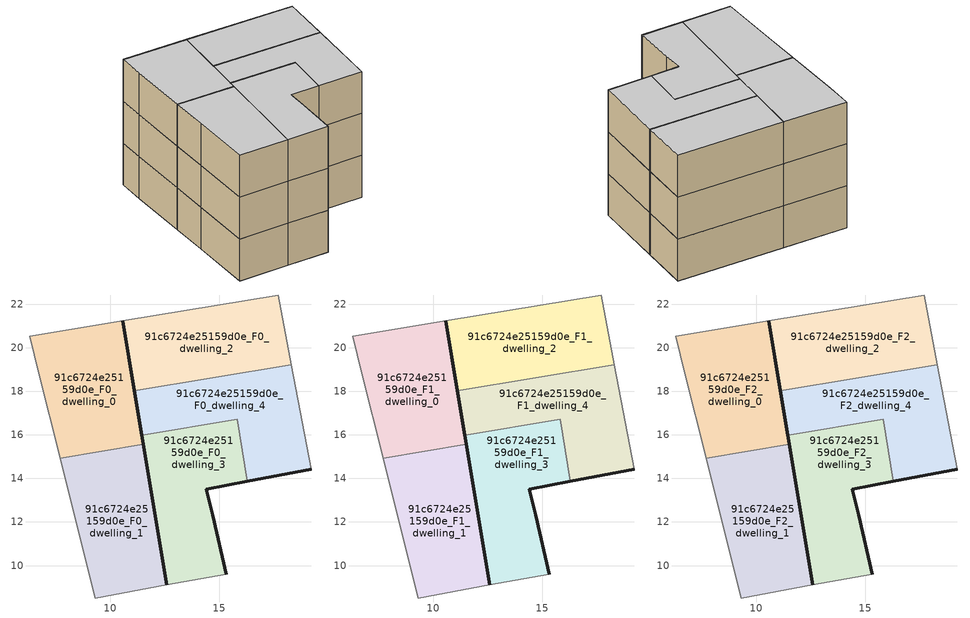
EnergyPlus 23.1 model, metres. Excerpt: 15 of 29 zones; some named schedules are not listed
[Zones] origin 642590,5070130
91c6724e25159d0e_F0_dwelling_0
 floor ground (EU_floor_Construction): 11.52,15.56 10.58,21.23 6.32,20.52 6.72,18.82 7.7,14.93 z0
 wall outside (EU_wall_Construction): 10.58,21.23 11.52,15.56 z0:3
 wall adiabatic (EU_wall_Construction): 7.7,14.93 6.72,18.82 6.32,20.52 10.58,21.23 z0:3
 wall to 91c6724e25159d0e_F0_dwelling_1 (EU_wall_Construction): 11.52,15.56 7.7,14.93 z0:3
91c6724e25159d0e_F0_dwelling_1
 floor ground (EU_floor_Construction): 12.59,9.11 11.52,15.56 7.7,14.93 8.31,12.51 9.31,8.51 z0
 wall outside (EU_wall_Construction): 11.52,15.56 12.59,9.11 z0:3
 wall adiabatic (EU_wall_Construction): 12.59,9.11 9.31,8.51 8.31,12.51 7.7,14.93 z0:3
91c6724e25159d0e_F0_dwelling_2
 floor ground (EU_floor_Construction): 18.32,19.22 17.72,22.42 10.58,21.23 11.11,18.03 z0
 wall outside (EU_wall_Construction): 11.11,18.03 10.58,21.23 z0:3
 wall adiabatic (EU_wall_Construction): 10.58,21.23 17.72,22.42 18.32,19.22 z0:3
 wall to 91c6724e25159d0e_F0_dwelling_4 (EU_wall_Construction): 18.32,19.22 11.11,18.03 z0:3
91c6724e25159d0e_F0_dwelling_3
 floor ground (EU_floor_Construction): 15.32,9.61 14.72,12.31 14.42,13.51 16.3,13.87 15.83,16.71 11.45,15.98 12.59,9.11 z0
 wall outside (EU_wall_Construction): 12.59,9.11 11.45,15.98 / 16.3,13.87 14.42,13.51 14.72,12.31 15.32,9.61 z0:3
 wall adiabatic (EU_wall_Construction): 15.32,9.61 12.59,9.11 z0:3
 wall to 91c6724e25159d0e_F0_dwelling_4 (EU_wall_Construction): 11.45,15.98 15.83,16.71 16.3,13.87 z0:3
91c6724e25159d0e_F0_dwelling_4
 floor ground (EU_floor_Construction): 19.22,14.41 18.32,19.22 11.11,18.03 11.45,15.98 15.83,16.71 16.3,13.87 z0
 wall outside (EU_wall_Construction): 11.45,15.98 11.11,18.03 / 19.22,14.41 16.3,13.87 z0:3
 wall adiabatic (EU_wall_Construction): 18.32,19.22 19.22,14.41 z0:3
91c6724e25159d0e_F1_dwelling_0
 floor to 91c6724e25159d0e_F0_dwelling_0 (EU_floor_Construction): 11.52,15.56 10.58,21.23 6.32,20.52 6.72,18.82 7.7,14.93 z3
 wall outside (EU_wall_Construction): 10.58,21.23 11.52,15.56 z3:6
 wall adiabatic (EU_wall_Construction): 7.7,14.93 6.72,18.82 6.32,20.52 10.58,21.23 z3:6
 wall to 91c6724e25159d0e_F1_dwelling_1 (EU_wall_Construction): 11.52,15.56 7.7,14.93 z3:6
91c6724e25159d0e_F1_dwelling_1
 floor to 91c6724e25159d0e_F0_dwelling_1 (EU_floor_Construction): 12.59,9.11 11.52,15.56 7.7,14.93 8.31,12.51 9.31,8.51 z3
 wall outside (EU_wall_Construction): 11.52,15.56 12.59,9.11 z3:6
 wall adiabatic (EU_wall_Construction): 12.59,9.11 9.31,8.51 8.31,12.51 7.7,14.93 z3:6
91c6724e25159d0e_F1_dwelling_2
 floor to 91c6724e25159d0e_F0_dwelling_2 (EU_floor_Construction): 18.32,19.22 17.72,22.42 10.58,21.23 11.11,18.03 z3
 wall outside (EU_wall_Construction): 11.11,18.03 10.58,21.23 z3:6
 wall adiabatic (EU_wall_Construction): 10.58,21.23 17.72,22.42 18.32,19.22 z3:6
 wall to 91c6724e25159d0e_F1_dwelling_4 (EU_wall_Construction): 18.32,19.22 11.11,18.03 z3:6
91c6724e25159d0e_F1_dwelling_3
 floor to 91c6724e25159d0e_F0_dwelling_3 (EU_floor_Construction): 15.32,9.61 14.72,12.31 14.42,13.51 16.3,13.87 15.83,16.71 11.45,15.98 12.59,9.11 z3
 wall outside (EU_wall_Construction): 12.59,9.11 11.45,15.98 / 16.3,13.87 14.42,13.51 14.72,12.31 15.32,9.61 z3:6
 wall adiabatic (EU_wall_Construction): 15.32,9.61 12.59,9.11 z3:6
 wall to 91c6724e25159d0e_F1_dwelling_4 (EU_wall_Construction): 11.45,15.98 15.83,16.71 16.3,13.87 z3:6
91c6724e25159d0e_F1_dwelling_4
 floor to 91c6724e25159d0e_F0_dwelling_4 (EU_floor_Construction): 19.22,14.41 18.32,19.22 11.11,18.03 11.45,15.98 15.83,16.71 16.3,13.87 z3
 wall outside (EU_wall_Construction): 11.45,15.98 11.11,18.03 / 19.22,14.41 16.3,13.87 z3:6
 wall adiabatic (EU_wall_Construction): 18.32,19.22 19.22,14.41 z3:6
91c6724e25159d0e_F2_dwelling_0
 floor to 91c6724e25159d0e_F1_dwelling_0 (EU_floor_Construction): 11.52,15.56 10.58,21.23 6.32,20.52 6.72,18.82 7.7,14.93 z6
 wall outside (EU_wall_Construction): 10.58,21.23 11.52,15.56 z6:9
 wall adiabatic (EU_wall_Construction): 7.7,14.93 6.72,18.82 6.32,20.52 10.58,21.23 z6:9
 wall to 91c6724e25159d0e_F2_dwelling_1 (EU_wall_Construction): 11.52,15.56 7.7,14.93 z6:9
 ceiling to 91c6724e25159d0e_F3_dwelling_0 (EU_floor_Construction): 10.58,21.23 11.52,15.56 7.7,14.93 6.72,18.82 6.32,20.52 z9
91c6724e25159d0e_F2_dwelling_1
 floor to 91c6724e25159d0e_F1_dwelling_1 (EU_floor_Construction): 12.59,9.11 11.52,15.56 7.7,14.93 8.31,12.51 9.31,8.51 z6
 wall outside (EU_wall_Construction): 11.52,15.56 12.59,9.11 z6:9
 wall adiabatic (EU_wall_Construction): 12.59,9.11 9.31,8.51 8.31,12.51 7.7,14.93 z6:9
 ceiling to 91c6724e25159d0e_F3_dwelling_1 (EU_floor_Construction): 11.52,15.56 12.59,9.11 9.31,8.51 8.31,12.51 7.7,14.93 z9
91c6724e25159d0e_F2_dwelling_2
 floor to 91c6724e25159d0e_F1_dwelling_2 (EU_floor_Construction): 18.32,19.22 17.72,22.42 10.58,21.23 11.11,18.03 z6
 wall outside (EU_wall_Construction): 11.11,18.03 10.58,21.23 z6:9
 wall adiabatic (EU_wall_Construction): 10.58,21.23 17.72,22.42 18.32,19.22 z6:9
 wall to 91c6724e25159d0e_F2_dwelling_4 (EU_wall_Construction): 18.32,19.22 11.11,18.03 z6:9
 ceiling to 91c6724e25159d0e_F3_dwelling_2 (EU_floor_Construction): 17.72,22.42 18.32,19.22 11.11,18.03 10.58,21.23 z9
91c6724e25159d0e_F2_dwelling_3
 floor to 91c6724e25159d0e_F1_dwelling_3 (EU_floor_Construction): 15.32,9.61 14.72,12.31 14.42,13.51 16.3,13.87 15.83,16.71 11.45,15.98 12.59,9.11 z6
 wall outside (EU_wall_Construction): 12.59,9.11 11.45,15.98 / 16.3,13.87 14.42,13.51 14.72,12.31 15.32,9.61 z6:9
 wall adiabatic (EU_wall_Construction): 15.32,9.61 12.59,9.11 z6:9
 wall to 91c6724e25159d0e_F2_dwelling_4 (EU_wall_Construction): 11.45,15.98 15.83,16.71 16.3,13.87 z6:9
 ceiling to 91c6724e25159d0e_F3_dwelling_3 (EU_floor_Construction): 15.83,16.71 16.3,13.87 14.42,13.51 14.72,12.31 15.32,9.61 12.59,9.11 11.45,15.98 z9
91c6724e25159d0e_F2_dwelling_4
 floor to 91c6724e25159d0e_F1_dwelling_4 (EU_floor_Construction): 19.22,14.41 18.32,19.22 11.11,18.03 11.45,15.98 15.83,16.71 16.3,13.87 z6
 wall outside (EU_wall_Construction): 11.45,15.98 11.11,18.03 / 19.22,14.41 16.3,13.87 z6:9
 wall adiabatic (EU_wall_Construction): 18.32,19.22 19.22,14.41 z6:9
 ceiling to 91c6724e25159d0e_F3_dwelling_4 (EU_floor_Construction): 18.32,19.22 19.22,14.41 16.3,13.87 15.83,16.71 11.45,15.98 11.11,18.03 z9
[Building]
EU S2 Campaign: North Axis=0; Terrain=City; Solar Distribution=FullExterior
[Site:Location]
Lyon-Bron: Latitude=45.75; Longitude=5; Time Zone=1; Elevation=198
[SizingPeriod:WeatherFileDays]
AnnualSizingPeriod: Begin Month=1; Begin Day of Month=1; End Month=12; End Day of Month=31; Day of Week for Start Day=Monday; Use Weather File Daylight Saving Period=No; Use Weather File Rain and Snow Indicators=No
[MATERIAL]
EU_InternalMass_Material: Roughness=MediumRough; Thickness=0.1; Conductivity=1; Density=1800; Specific Heat=900; Thermal Absorptance=0.9; Solar Absorptance=0.7; Visible Absorptance=0.7
[MATERIAL:NOMASS] Roughness=MediumRough; Thermal Absorptance=0.9; Solar Absorptance=0.7; Visible Absorptance=0.7
Name | Thermal Resistance
EU_wall_NoMass | 0.776494
EU_floor_NoMass | 0.421597
[CONSTRUCTION]
EU_wall_Construction: EU_wall_NoMass
EU_floor_Construction: EU_floor_NoMass
EU_InternalMass_Construction: EU_InternalMass_Material
[ZONE] Type=1; Multiplier=1; Ceiling Height=autocalculate; Floor Area=autocalculate; Part of Total Floor Area=Yes
Name | Volume
91c6724e25159d0e_F0_dwelling_0; 91c6724e25159d0e_F1_dwelling_0; 91c6724e25159d0e_F2_dwelling_0 | 70.8486
91c6724e25159d0e_F0_dwelling_1; 91c6724e25159d0e_F1_dwelling_1; 91c6724e25159d0e_F2_dwelling_1 | 70.8523
91c6724e25159d0e_F0_dwelling_2; 91c6724e25159d0e_F1_dwelling_2; 91c6724e25159d0e_F2_dwelling_2 | 70.853
91c6724e25159d0e_F0_dwelling_3; 91c6724e25159d0e_F1_dwelling_3; 91c6724e25159d0e_F2_dwelling_3 | 70.8516
91c6724e25159d0e_F0_dwelling_4; 91c6724e25159d0e_F1_dwelling_4; 91c6724e25159d0e_F2_dwelling_4 | 70.8501
[INTERNALMASS] Construction=EU_InternalMass_Construction
Name | Zone or ZoneList | Surface Area
91c6724e25159d0e_F0_dwelling_0_EU_InternalMass | 91c6724e25159d0e_F0_dwelling_0 | 23.6164
91c6724e25159d0e_F0_dwelling_1_EU_InternalMass | 91c6724e25159d0e_F0_dwelling_1 | 23.6175
91c6724e25159d0e_F0_dwelling_2_EU_InternalMass | 91c6724e25159d0e_F0_dwelling_2 | 23.6178
91c6724e25159d0e_F0_dwelling_3_EU_InternalMass | 91c6724e25159d0e_F0_dwelling_3 | 23.617
91c6724e25159d0e_F0_dwelling_4_EU_InternalMass | 91c6724e25159d0e_F0_dwelling_4 | 23.6164
91c6724e25159d0e_F1_dwelling_0_EU_InternalMass | 91c6724e25159d0e_F1_dwelling_0 | 23.6164
91c6724e25159d0e_F1_dwelling_1_EU_InternalMass | 91c6724e25159d0e_F1_dwelling_1 | 23.6175
91c6724e25159d0e_F1_dwelling_2_EU_InternalMass | 91c6724e25159d0e_F1_dwelling_2 | 23.6178
91c6724e25159d0e_F1_dwelling_3_EU_InternalMass | 91c6724e25159d0e_F1_dwelling_3 | 23.617
91c6724e25159d0e_F1_dwelling_4_EU_InternalMass | 91c6724e25159d0e_F1_dwelling_4 | 23.6164
91c6724e25159d0e_F2_dwelling_0_EU_InternalMass | 91c6724e25159d0e_F2_dwelling_0 | 23.6164
91c6724e25159d0e_F2_dwelling_1_EU_InternalMass | 91c6724e25159d0e_F2_dwelling_1 | 23.6175
91c6724e25159d0e_F2_dwelling_2_EU_InternalMass | 91c6724e25159d0e_F2_dwelling_2 | 23.6178
91c6724e25159d0e_F2_dwelling_3_EU_InternalMass | 91c6724e25159d0e_F2_dwelling_3 | 23.617
91c6724e25159d0e_F2_dwelling_4_EU_InternalMass | 91c6724e25159d0e_F2_dwelling_4 | 23.6164
[OTHEREQUIPMENT] Fuel Type=Electricity; Design Level Calculation Method=Watts/Area; Power per Zone Floor Area=1; Fraction Latent=0; Fraction Radiant=0; Fraction Lost=0; Carbon Dioxide Generation Rate=0; EndUse Subcategory=EU_Step8_InternalGains
Name | Zone or ZoneList or Space or SpaceList | Schedule
EU_Step8_InternalGain_91c6724e25159d0e_F0_dwelling_0_f000 | 91c6724e25159d0e_F0_dwelling_0 | EU_Step8_GainSchedule_91c6724e25159d0e_F0_dwelling_0_f000
EU_Step8_InternalGain_91c6724e25159d0e_F0_dwelling_1_f000 | 91c6724e25159d0e_F0_dwelling_1 | EU_Step8_GainSchedule_91c6724e25159d0e_F0_dwelling_1_f000
EU_Step8_InternalGain_91c6724e25159d0e_F0_dwelling_2_f000 | 91c6724e25159d0e_F0_dwelling_2 | EU_Step8_GainSchedule_91c6724e25159d0e_F0_dwelling_2_f000
EU_Step8_InternalGain_91c6724e25159d0e_F0_dwelling_3_f000 | 91c6724e25159d0e_F0_dwelling_3 | EU_Step8_GainSchedule_91c6724e25159d0e_F0_dwelling_3_f000
EU_Step8_InternalGain_91c6724e25159d0e_F0_dwelling_4_f000 | 91c6724e25159d0e_F0_dwelling_4 | EU_Step8_GainSchedule_91c6724e25159d0e_F0_dwelling_4_f000
EU_Step8_InternalGain_91c6724e25159d0e_F1_dwelling_0_f000 | 91c6724e25159d0e_F1_dwelling_0 | EU_Step8_GainSchedule_91c6724e25159d0e_F1_dwelling_0_f000
EU_Step8_InternalGain_91c6724e25159d0e_F1_dwelling_1_f000 | 91c6724e25159d0e_F1_dwelling_1 | EU_Step8_GainSchedule_91c6724e25159d0e_F1_dwelling_1_f000
EU_Step8_InternalGain_91c6724e25159d0e_F1_dwelling_2_f000 | 91c6724e25159d0e_F1_dwelling_2 | EU_Step8_GainSchedule_91c6724e25159d0e_F1_dwelling_2_f000
EU_Step8_InternalGain_91c6724e25159d0e_F1_dwelling_3_f000 | 91c6724e25159d0e_F1_dwelling_3 | EU_Step8_GainSchedule_91c6724e25159d0e_F1_dwelling_3_f000
EU_Step8_InternalGain_91c6724e25159d0e_F1_dwelling_4_f000 | 91c6724e25159d0e_F1_dwelling_4 | EU_Step8_GainSchedule_91c6724e25159d0e_F1_dwelling_4_f000
EU_Step8_InternalGain_91c6724e25159d0e_F2_dwelling_0_f000 | 91c6724e25159d0e_F2_dwelling_0 | EU_Step8_GainSchedule_91c6724e25159d0e_F2_dwelling_0_f000
EU_Step8_InternalGain_91c6724e25159d0e_F2_dwelling_1_f000 | 91c6724e25159d0e_F2_dwelling_1 | EU_Step8_GainSchedule_91c6724e25159d0e_F2_dwelling_1_f000
EU_Step8_InternalGain_91c6724e25159d0e_F2_dwelling_2_f000 | 91c6724e25159d0e_F2_dwelling_2 | EU_Step8_GainSchedule_91c6724e25159d0e_F2_dwelling_2_f000
EU_Step8_InternalGain_91c6724e25159d0e_F2_dwelling_3_f000 | 91c6724e25159d0e_F2_dwelling_3 | EU_Step8_GainSchedule_91c6724e25159d0e_F2_dwelling_3_f000
EU_Step8_InternalGain_91c6724e25159d0e_F2_dwelling_4_f000 | 91c6724e25159d0e_F2_dwelling_4 | EU_Step8_GainSchedule_91c6724e25159d0e_F2_dwelling_4_f000
[ZONEVENTILATION:DESIGNFLOWRATE] Schedule=EU_AlwaysOn; Design Flow Rate Calculation Method=AirChanges/Hour; Air Changes per Hour=0.693814; Ventilation Type=Natural; Fan Pressure Rise=0; Fan Total Efficiency=1; Constant Term Coefficient=1; Temperature Term Coefficient=0; Velocity Term Coefficient=0; Velocity Squared Term Coefficient=0; Minimum Indoor Temperature=-100; Maximum Indoor Temperature=100; Delta Temperature=-100; Minimum Outdoor Temperature=-100; Maximum Outdoor Temperature=100; Maximum Wind Speed=40
Name | Zone or ZoneList or Space or SpaceList
EU_ConstantAir_91c6724e25159d0e_F0_dwelling_0 | 91c6724e25159d0e_F0_dwelling_0
EU_ConstantAir_91c6724e25159d0e_F0_dwelling_1 | 91c6724e25159d0e_F0_dwelling_1
EU_ConstantAir_91c6724e25159d0e_F0_dwelling_2 | 91c6724e25159d0e_F0_dwelling_2
EU_ConstantAir_91c6724e25159d0e_F0_dwelling_3 | 91c6724e25159d0e_F0_dwelling_3
EU_ConstantAir_91c6724e25159d0e_F0_dwelling_4 | 91c6724e25159d0e_F0_dwelling_4
EU_ConstantAir_91c6724e25159d0e_F1_dwelling_0 | 91c6724e25159d0e_F1_dwelling_0
EU_ConstantAir_91c6724e25159d0e_F1_dwelling_1 | 91c6724e25159d0e_F1_dwelling_1
EU_ConstantAir_91c6724e25159d0e_F1_dwelling_2 | 91c6724e25159d0e_F1_dwelling_2
EU_ConstantAir_91c6724e25159d0e_F1_dwelling_3 | 91c6724e25159d0e_F1_dwelling_3
EU_ConstantAir_91c6724e25159d0e_F1_dwelling_4 | 91c6724e25159d0e_F1_dwelling_4
EU_ConstantAir_91c6724e25159d0e_F2_dwelling_0 | 91c6724e25159d0e_F2_dwelling_0
EU_ConstantAir_91c6724e25159d0e_F2_dwelling_1 | 91c6724e25159d0e_F2_dwelling_1
EU_ConstantAir_91c6724e25159d0e_F2_dwelling_2 | 91c6724e25159d0e_F2_dwelling_2
EU_ConstantAir_91c6724e25159d0e_F2_dwelling_3 | 91c6724e25159d0e_F2_dwelling_3
EU_ConstantAir_91c6724e25159d0e_F2_dwelling_4 | 91c6724e25159d0e_F2_dwelling_4
[HVACTEMPLATE:THERMOSTAT] Constant Heating Setpoint=20; Constant Cooling Setpoint=50
EU_HeatOnly_91c6724e25159d0e_F0_dwelling_0; EU_HeatOnly_91c6724e25159d0e_F0_dwelling_1; EU_HeatOnly_91c6724e25159d0e_F0_dwelling_2; EU_HeatOnly_91c6724e25159d0e_F0_dwelling_3; EU_HeatOnly_91c6724e25159d0e_F0_dwelling_4; EU_HeatOnly_91c6724e25159d0e_F1_dwelling_0; EU_HeatOnly_91c6724e25159d0e_F1_dwelling_1; EU_HeatOnly_91c6724e25159d0e_F1_dwelling_2; EU_HeatOnly_91c6724e25159d0e_F1_dwelling_3; EU_HeatOnly_91c6724e25159d0e_F1_dwelling_4; EU_HeatOnly_91c6724e25159d0e_F2_dwelling_0; EU_HeatOnly_91c6724e25159d0e_F2_dwelling_1; EU_HeatOnly_91c6724e25159d0e_F2_dwelling_2; EU_HeatOnly_91c6724e25159d0e_F2_dwelling_3; EU_HeatOnly_91c6724e25159d0e_F2_dwelling_4; EU_HeatOnly_91c6724e25159d0e_F3_dwelling_0; EU_HeatOnly_91c6724e25159d0e_F3_dwelling_1; EU_HeatOnly_91c6724e25159d0e_F3_dwelling_2; EU_HeatOnly_91c6724e25159d0e_F3_dwelling_3; EU_HeatOnly_91c6724e25159d0e_F3_dwelling_4; EU_HeatOnly_91c6724e25159d0e_F4_dwelling_0; EU_HeatOnly_91c6724e25159d0e_F4_dwelling_1; EU_HeatOnly_91c6724e25159d0e_F4_dwelling_2; EU_HeatOnly_91c6724e25159d0e_F4_dwelling_3; EU_HeatOnly_91c6724e25159d0e_F4_dwelling_4; EU_HeatOnly_91c6724e25159d0e_F5_dwelling_0; EU_HeatOnly_91c6724e25159d0e_F5_dwelling_1; EU_HeatOnly_91c6724e25159d0e_F5_dwelling_2; EU_HeatOnly_91c6724e25159d0e_F5_dwelling_3
[HVACTEMPLATE:ZONE:IDEALLOADSAIRSYSTEM] System Availability Schedule=EU_AlwaysOn; Maximum Heating Supply Air Temperature=50; Minimum Cooling Supply Air Temperature=13; Maximum Heating Supply Air Humidity Ratio=0.0156; Minimum Cooling Supply Air Humidity Ratio=0.0077; Heating Limit=NoLimit; Cooling Limit=NoLimit; Heating Availability Schedule=EU_AlwaysOn; Cooling Availability Schedule=EU_CoolingOff; Dehumidification Control Type=ConstantSensibleHeatRatio; Cooling Sensible Heat Ratio=0.7; Dehumidification Setpoint=60; Humidification Control Type=None; Humidification Setpoint=30; Outdoor Air Method=None; Outdoor Air Flow Rate per Person=0.00944; Outdoor Air Flow Rate per Zone Floor Area=0; Outdoor Air Flow Rate per Zone=0; Demand Controlled Ventilation Type=None; Outdoor Air Economizer Type=NoEconomizer; Heat Recovery Type=None; Sensible Heat Recovery Effectiveness=0.7; Latent Heat Recovery Effectiveness=0.65
Name | Template Thermostat
91c6724e25159d0e_F0_dwelling_0 | EU_HeatOnly_91c6724e25159d0e_F0_dwelling_0
91c6724e25159d0e_F0_dwelling_1 | EU_HeatOnly_91c6724e25159d0e_F0_dwelling_1
91c6724e25159d0e_F0_dwelling_2 | EU_HeatOnly_91c6724e25159d0e_F0_dwelling_2
91c6724e25159d0e_F0_dwelling_3 | EU_HeatOnly_91c6724e25159d0e_F0_dwelling_3
91c6724e25159d0e_F0_dwelling_4 | EU_HeatOnly_91c6724e25159d0e_F0_dwelling_4
91c6724e25159d0e_F1_dwelling_0 | EU_HeatOnly_91c6724e25159d0e_F1_dwelling_0
91c6724e25159d0e_F1_dwelling_1 | EU_HeatOnly_91c6724e25159d0e_F1_dwelling_1
91c6724e25159d0e_F1_dwelling_2 | EU_HeatOnly_91c6724e25159d0e_F1_dwelling_2
91c6724e25159d0e_F1_dwelling_3 | EU_HeatOnly_91c6724e25159d0e_F1_dwelling_3
91c6724e25159d0e_F1_dwelling_4 | EU_HeatOnly_91c6724e25159d0e_F1_dwelling_4
91c6724e25159d0e_F2_dwelling_0 | EU_HeatOnly_91c6724e25159d0e_F2_dwelling_0
91c6724e25159d0e_F2_dwelling_1 | EU_HeatOnly_91c6724e25159d0e_F2_dwelling_1
91c6724e25159d0e_F2_dwelling_2 | EU_HeatOnly_91c6724e25159d0e_F2_dwelling_2
91c6724e25159d0e_F2_dwelling_3 | EU_HeatOnly_91c6724e25159d0e_F2_dwelling_3
91c6724e25159d0e_F2_dwelling_4 | EU_HeatOnly_91c6724e25159d0e_F2_dwelling_4
[SIZING:ZONE] Zone Cooling Design Supply Air Temperature Input Method=SupplyAirTemperature; Zone Cooling Design Supply Air Temperature=13; Zone Heating Design Supply Air Temperature Input Method=SupplyAirTemperature; Zone Heating Design Supply Air Temperature=50; Zone Cooling Design Supply Air Humidity Ratio=0.008; Zone Heating Design Supply Air Humidity Ratio=0.008; Cooling Design Air Flow Method=DesignDay; Cooling Design Air Flow Rate=0; Cooling Minimum Air Flow per Zone Floor Area=0.000762; Cooling Minimum Air Flow=0; Cooling Minimum Air Flow Fraction=0.2; Heating Design Air Flow Method=DesignDay; Heating Design Air Flow Rate=0; Heating Maximum Air Flow per Zone Floor Area=0.002032; Heating Maximum Air Flow=0.141576; Heating Maximum Air Flow Fraction=0.3; Account for Dedicated Outdoor Air System=No; Dedicated Outdoor Air System Control Strategy=NeutralSupplyAir; Dedicated Outdoor Air Low Setpoint Temperature for Design=autosize; Dedicated Outdoor Air High Setpoint Temperature for Design=autosize; Zone Load Sizing Method=Sensible Load Only No Latent Load; Zone Latent Cooling Design Supply Air Humidity Ratio Input Method=HumidityRatioDifference; Zone Cooling Design Supply Air Humidity Ratio Difference=0.005; Zone Latent Heating Design Supply Air Humidity Ratio Input Method=HumidityRatioDifference; Zone Humidification Design Supply Air Humidity Ratio Difference=0.005
91c6724e25159d0e_F0_dwelling_0; 91c6724e25159d0e_F0_dwelling_1; 91c6724e25159d0e_F0_dwelling_2; 91c6724e25159d0e_F0_dwelling_3; 91c6724e25159d0e_F0_dwelling_4; 91c6724e25159d0e_F1_dwelling_0; 91c6724e25159d0e_F1_dwelling_1; 91c6724e25159d0e_F1_dwelling_2; 91c6724e25159d0e_F1_dwelling_3; 91c6724e25159d0e_F1_dwelling_4; 91c6724e25159d0e_F2_dwelling_0; 91c6724e25159d0e_F2_dwelling_1; 91c6724e25159d0e_F2_dwelling_2; 91c6724e25159d0e_F2_dwelling_3; 91c6724e25159d0e_F2_dwelling_4
[SCHEDULE:FILE] Column Number=1; Rows to Skip at Top=0; Number of Hours of Data=8760; Column Separator=Comma; Interpolate to Timestep=No; Minutes per Item=60; Adjust Schedule for Daylight Savings=Yes
Name | File
EU_Step8_GainSchedule_91c6724e25159d0e_F0_dwelling_0_f000 | ../../schedules/91c6724e25159d0e/91c6724e25159d0e_F0_dwelling_0_f000_gain.csv
EU_Step8_GainSchedule_91c6724e25159d0e_F0_dwelling_1_f000 | ../../schedules/91c6724e25159d0e/91c6724e25159d0e_F0_dwelling_1_f000_gain.csv
